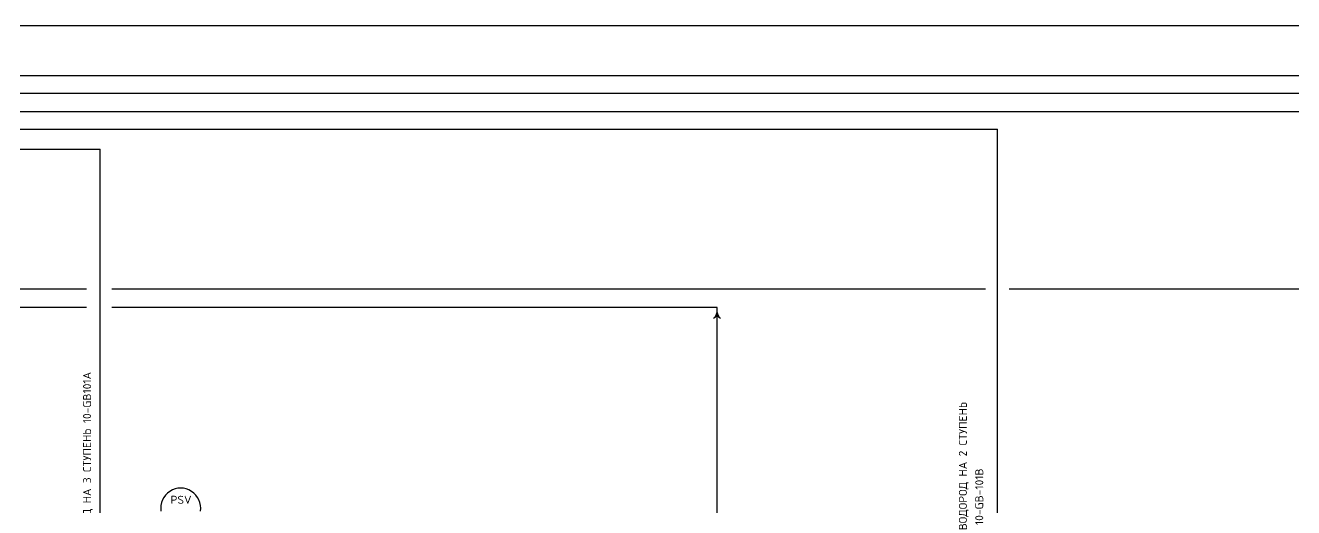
# Model space of a CAD drawing. Extents: x 230 to 652, y 120 to 276.
# Drawn here: x 411.76 to 433.95, y 140.43 to 148.87 of the extents above; entities that cross this region are included whole.
import ezdxf

# ---------------------------------------------------------------- set-up
doc = ezdxf.new("R2010")
doc.units = 0
doc.header["$MEASUREMENT"] = 0
doc.layers.get('0').update_dxf_attribs({"linetype": 'CONTINUOUS'})
doc.layers.add('IN-TEXT', color=51, linetype='CONTINUOUS')
doc.styles.add('S1', font='SIMPLEX.shx')
doc.styles.add('SIMPLEX', font='SIMPLEX')

msp = doc.modelspace()

# ---------------------------------------------------------------- linework, layer by layer
at = {"color": 6, "linetype": 'Continuous'}
msp.add_line((229.992, 148.873), (499.167, 148.873), dxfattribs=at)
at = {"color": 3, "linetype": 'Continuous'}
for p, q in [((391.401, 147.997), (471.115, 147.997)), ((391.622, 147.687), (457.935, 147.686)), ((391.632, 147.363), (442.482, 147.362)), ((391.642, 147.055), (428.77, 147.054)), ((428.77, 137.885), (428.77, 147.054)), ((391.652, 146.703), (413.069, 146.703)), ((413.069, 138.192), (413.069, 146.703))]:
    msp.add_line(p, q, dxfattribs=at)
at = {"color": 5, "linetype": 'Continuous'}
for p, q in [((412.83, 144.253), (400.048, 144.253)), ((428.561, 144.253), (413.273, 144.253)), ((442.155, 144.253), (428.975, 144.253)), ((412.83, 143.934), (400.048, 143.934)), ((423.866, 143.934), (413.273, 143.934)), ((423.866, 139.69), (423.866, 143.934))]:
    msp.add_line(p, q, dxfattribs=at)
at = {"color": 5}
for centre, start, end in [((423.76, 143.85), 291.6248, 338.3752), ((423.967, 143.85), 201.6248, 248.3752)]:
    msp.add_arc(centre, 0.111, start, end, dxfattribs=at)
msp.add_arc((414.477, 140.421), 0.35, 351.1529, 188.8471)
for points in [[(423.839, 143.817), (423.832, 143.765), (423.822, 143.781), (423.817, 143.755)], [(423.852, 143.855), (423.844, 143.778), (423.839, 143.817), (423.832, 143.765)], [(423.86, 143.894), (423.855, 143.793), (423.852, 143.855), (423.844, 143.778)], [(423.863, 143.934), (423.863, 143.809), (423.86, 143.894), (423.855, 143.793)], [(423.863, 143.934), (423.863, 143.809), (423.866, 143.894), (423.871, 143.793)], [(423.866, 143.894), (423.871, 143.793), (423.874, 143.855), (423.882, 143.778)], [(423.874, 143.855), (423.882, 143.778), (423.887, 143.817), (423.895, 143.765)], [(423.887, 143.817), (423.895, 143.765), (423.904, 143.781), (423.909, 143.755)], [(423.822, 143.781), (423.817, 143.755), (423.801, 143.747)], [(423.904, 143.781), (423.909, 143.755), (423.926, 143.747)]]:
    msp.add_solid(points, dxfattribs=at)

# ---------------------------------------------------------------- texts
at = {"color": 7, "style": 'S1'}
msp.add_text('PSV', height=0.14, dxfattribs=at).set_placement((414.3, 140.497))
at = {"layer": 'IN-TEXT', "color": 1, "style": 'SIMPLEX'}
for s, p in [('ВОДОРОД НА 3 СТУПЕНЬ 10-GB101A', (412.909, 139.564)), ('ВОДОРОД НА 2 СТУПЕНЬ ', (428.235, 140.033)), (' 10-GB-101B', (428.521, 140.033))]:
    msp.add_text(s, height=0.14, rotation=90, dxfattribs=at).set_placement(p)

doc.saveas('drawing.dxf')
